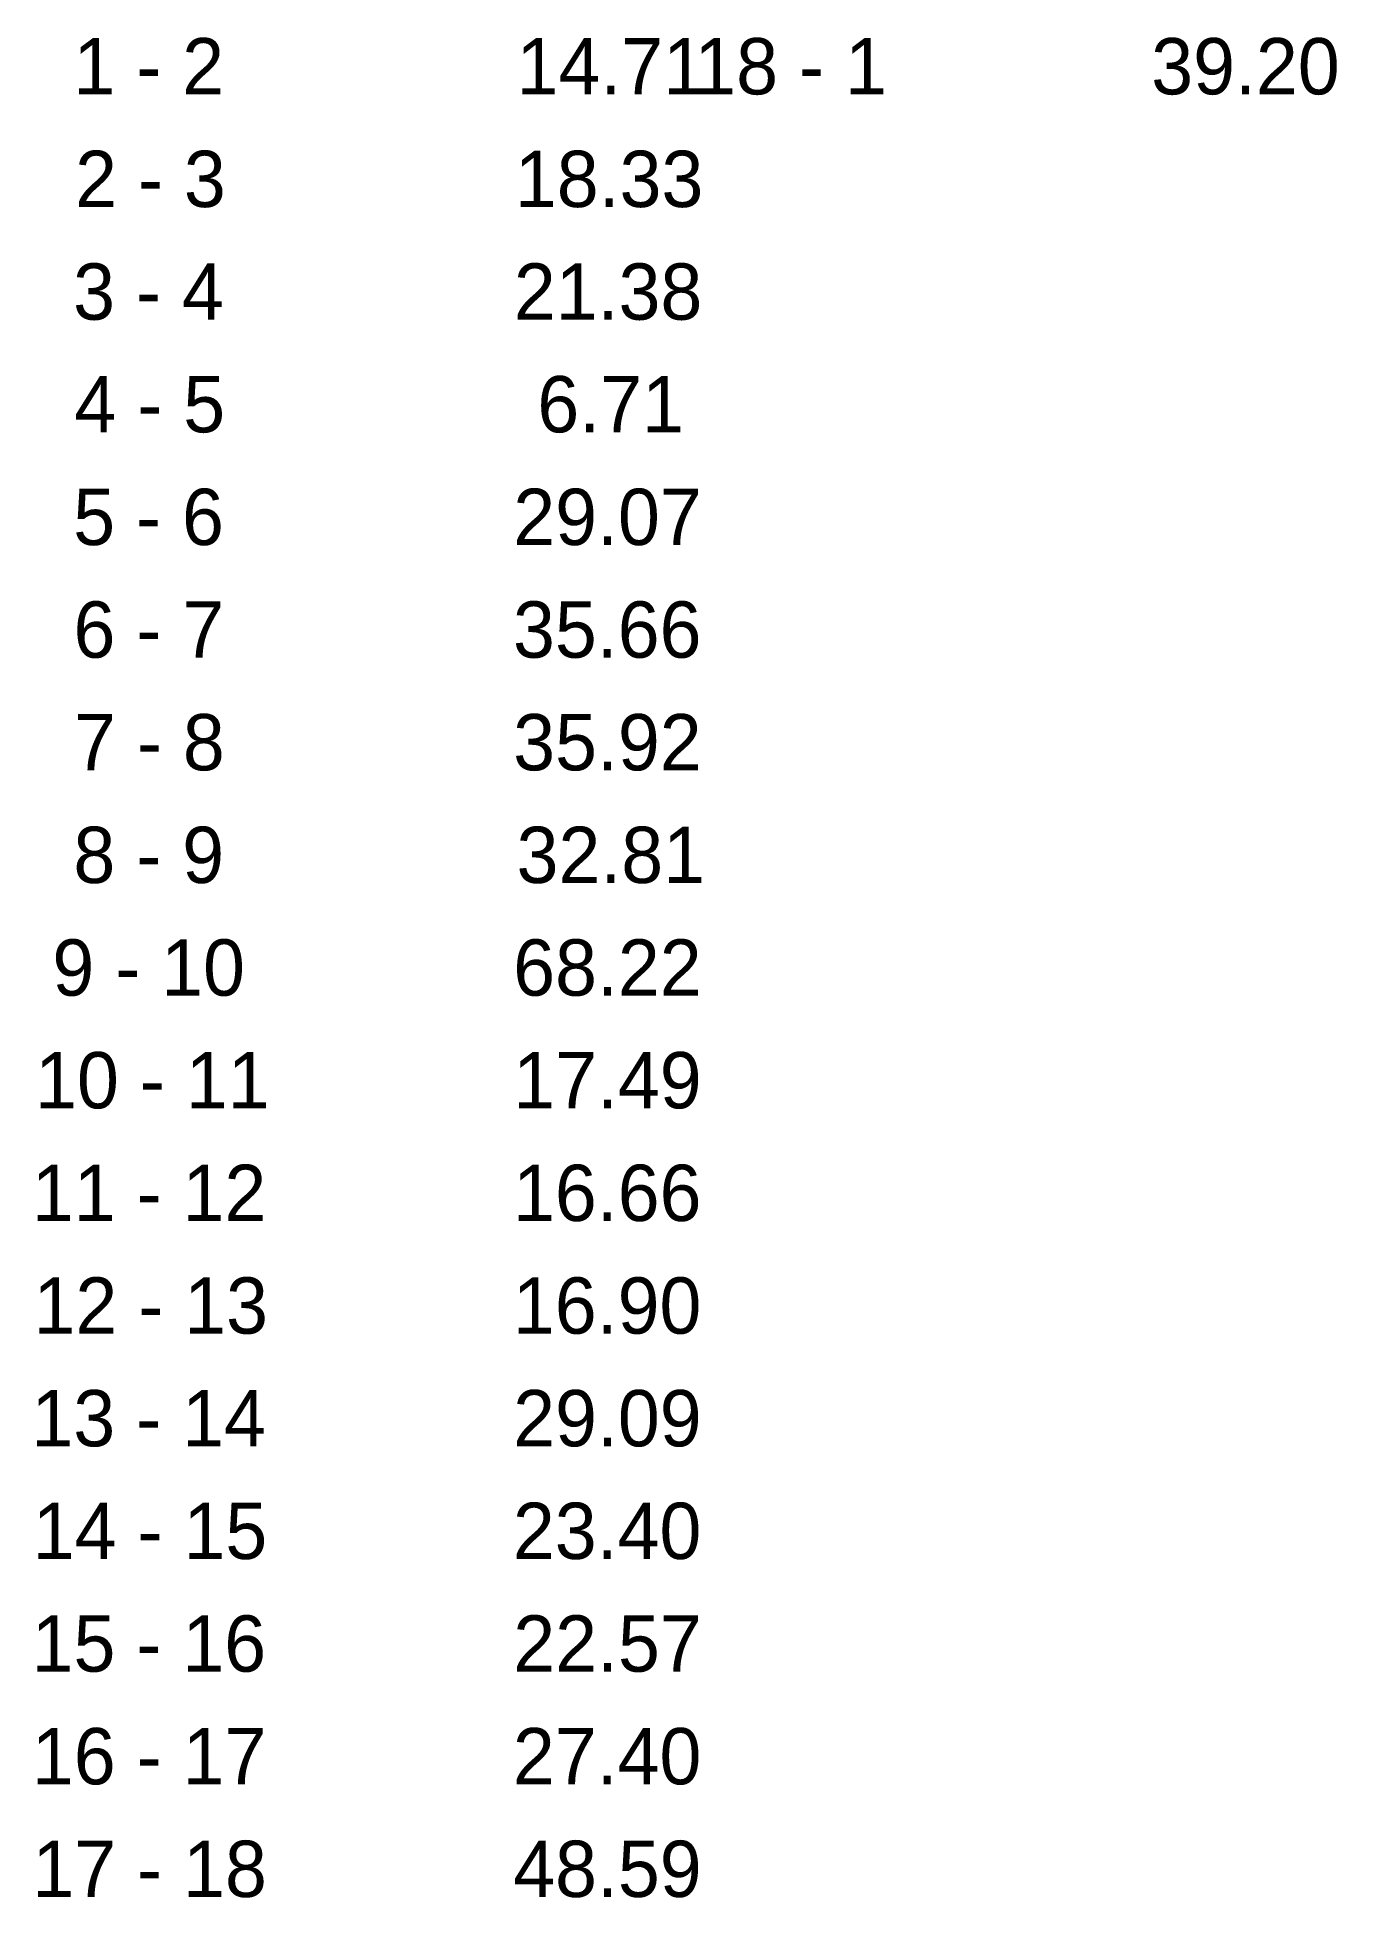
# Model space of a CAD drawing. Extents: x 531981 to 535492, y 1846858 to 1847530.
# Drawn here: x 531980.6 to 532119.1, y 1846858.1 to 1847056.3 of the extents above.
import ezdxf

# ---------------------------------------------------------------- set-up
doc = ezdxf.new("R2010")
doc.units = 0
doc.layers.add('Level 52', color=7, linetype='Continuous')

msp = doc.modelspace()

# ---------------------------------------------------------------- texts
at = {"layer": 'Level 52'}
for s, p in [('1 - 2', (531984.49, 1847050.23)), ('14.71', (532031.7, 1847050.23)), ('18 - 1', (532050.63, 1847050.23)), ('39.20', (532099.31, 1847050.23)), ('2 - 3', (531984.67, 1847038.23)), ('18.33', (532031.52, 1847038.23)), ('3 - 4', (531984.46, 1847026.23)), ('21.38', (532031.41, 1847026.23)), ('4 - 5', (531984.6, 1847014.23)), ('6.71', (532033.91, 1847014.23)), ('5 - 6', (531984.47, 1847002.23)), ('29.07', (532031.35, 1847002.23)), ('6 - 7', (531984.5, 1846990.23)), ('35.66', (532031.32, 1846990.23)), ('7 - 8', (531984.56, 1846978.23)), ('35.92', (532031.34, 1846978.23)), ('8 - 9', (531984.49, 1846966.23)), ('32.81', (532031.7, 1846966.23)), ('9 - 10', (531982.25, 1846954.23)), ('68.22', (532031.34, 1846954.23)), ('10 - 11', (531980.41, 1846942.23)), ('17.49', (532031.34, 1846942.23)), ('11 - 12', (531980.06, 1846930.23)), ('16.66', (532031.32, 1846930.23)), ('12 - 13', (531980.24, 1846918.23)), ('16.90', (532031.31, 1846918.23)), ('13 - 14', (531980.02, 1846906.23)), ('29.09', (532031.34, 1846906.23)), ('14 - 15', (531980.16, 1846894.23)), ('23.40', (532031.31, 1846894.23)), ('15 - 16', (531980.04, 1846882.23)), ('22.57', (532031.35, 1846882.23)), ('16 - 17', (531980.07, 1846870.23)), ('27.40', (532031.31, 1846870.23)), ('17 - 18', (531980.12, 1846858.23)), ('48.59', (532031.34, 1846858.23))]:
    msp.add_text(s, height=6, dxfattribs=at).set_placement(p)

doc.saveas('drawing.dxf')
